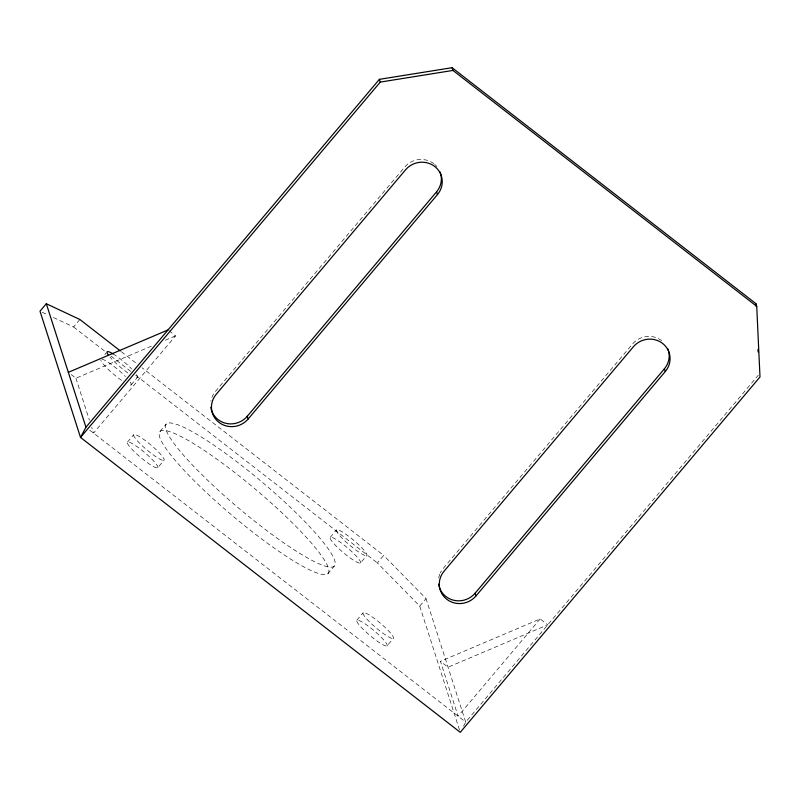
<?xml version="1.0" encoding="UTF-8"?>
<svg xmlns="http://www.w3.org/2000/svg" width="800" height="800" viewBox="0 0 800 800"><rect width="100%" height="100%" fill="white"/><g stroke="black" fill="none" stroke-linecap="round" stroke-linejoin="round"><path stroke-width="0.6" stroke-dasharray="4 3" d="M463.51 726.18L465.69 722.09L758.32 375.18M53.43 317.52L73.57 326.98L79.88 319.5M104.8 354.58L106.37 352.71M131.11 384.88L137.42 377.4M168.94 330.69L175.58 335.85L93.55 433.11L91.67 427.27M127.46 442.12L133.77 434.64M160 431.44L166.31 423.96M157.71 467.75A19.83 3.16 40.1 0 0 136.95 446.58A19.83 3.16 40.1 0 0 133.09 450.48A19.83 3.16 40.1 0 0 157.71 467.75L164.02 460.27A19.83 3.16 40.1 0 0 143.26 439.1A19.83 3.16 40.1 0 0 139.4 442.99A19.83 3.16 40.1 0 0 164.02 460.27M330.21 537.36L336.52 529.88M327.92 573.67A110.04 17.52 40.1 0 0 212.7 456.19A110.04 17.52 40.1 0 0 191.27 477.8A110.04 17.52 40.1 0 0 327.92 573.67L334.23 566.19A110.04 17.52 40.1 0 0 219.01 448.71A110.04 17.52 40.1 0 0 197.58 470.32A110.04 17.52 40.1 0 0 334.23 566.19M360.47 562.99A19.83 3.16 40.1 0 0 339.71 541.82A19.83 3.16 40.1 0 0 335.84 545.72A19.83 3.16 40.1 0 0 360.47 562.99L366.78 555.51A19.83 3.16 40.1 0 0 346.02 534.34A19.83 3.16 40.1 0 0 342.15 538.24A19.83 3.16 40.1 0 0 366.78 555.51M459.5 729.95L419.73 606.09L377.35 562.89L383.66 555.41L142.02 367.75M356.82 620.23L363.13 612.75M419.73 606.09L426.04 598.61L383.66 555.41M387.07 645.86A19.83 3.16 40.1 0 0 366.31 624.69A19.83 3.16 40.1 0 0 362.45 628.58A19.83 3.16 40.1 0 0 387.07 645.86L393.38 638.38A19.83 3.16 40.1 0 0 372.62 617.21A19.83 3.16 40.1 0 0 368.76 621.1A19.83 3.16 40.1 0 0 393.38 638.38M540.13 618.94L458.09 716.19L440.47 661.31L540.13 618.94L547.72 624.84L448.07 667.21L440.47 661.31M71.18 374.54L75.93 378.23L151.53 346.08M165.27 340.24L175.58 335.85M42.24 312.27L47.83 314.89M121.3 351.67L137.09 363.93M73.57 326.98L106.12 352.26M111.05 356.09L130.77 371.41M135.71 375.24L377.35 562.89M89.75 430.16L465.69 722.09L426.04 598.61M75.93 378.23L89.42 420.26M661.72 340.68A20.82 19.92 -17.8 0 0 632.52 344.01L443.21 568.44A20.82 19.92 -17.8 0 0 440.32 572.93M438.72 577.95A20.82 19.92 -17.8 0 1 439.89 573.89M433.88 163.75A20.82 19.92 -17.8 0 0 404.68 167.08L215.37 391.51A20.82 19.92 -17.8 0 0 210.88 401.02M434.69 164.42A20.82 19.92 -17.8 0 1 436.91 166.68M130.2 382.04A19.83 3.16 40.1 0 1 127.97 384.29M121.61 380.42A19.83 3.16 40.1 0 1 100.79 360.27M101.94 359.11A19.83 3.16 40.1 0 1 125.47 376.53M136.51 374.56A19.83 3.16 40.1 0 1 134.28 376.81M127.92 372.94A19.83 3.16 40.1 0 1 110.02 357.12M113.17 353.94A19.83 3.16 40.1 0 1 131.78 369.05"/><path stroke-width="1.2" d="M85.95 427.21L80.52 437.43L460.26 732.31L760 376.97L756.73 306.33L755.85 303.59L452.07 67.69L379.39 79.34L85.95 427.21L46.31 303.73L40 311.21L80.52 437.43L380.27 82.09L452.95 70.43L756.73 306.33M210.79 407.28A20.82 19.92 -17.8 0 0 225.69 423.28A20.82 19.92 -17.8 0 0 247.26 416.28L436.57 191.85A20.82 19.92 -17.8 0 0 440.08 172.05M248.14 419.02L437.46 194.59A20.82 19.92 -17.8 0 0 434.76 166.5A20.82 19.92 -17.8 0 0 405.56 169.82L216.25 394.25A20.82 19.92 -17.8 0 0 218.94 422.35A20.82 19.92 -17.8 0 0 248.14 419.02L247.26 416.28M439.7 588.24A20.82 19.92 -17.8 0 0 475.1 593.21L664.41 368.78A20.82 19.92 -17.8 0 0 667.92 348.98M475.98 595.95L665.3 371.52A20.82 19.92 -17.8 0 0 662.6 343.43A20.82 19.92 -17.8 0 0 633.4 346.75L444.09 571.18A20.82 19.92 -17.8 0 0 446.78 599.28A20.82 19.92 -17.8 0 0 475.98 595.95L475.1 593.21M68.33 372.33L167.99 329.96M46.31 303.73L79.88 319.5L120.32 350.9M664.41 368.78L665.3 371.52M452.07 67.69L452.95 70.43M436.57 191.85L437.46 194.59M379.39 79.34L380.27 82.09M755.85 303.59L755.97 306.07M757.97 349.44L758.09 351.92M439.36 587.26A20.82 19.92 -17.8 0 1 438.63 584.2M108.07 354.62A19.83 3.16 40.1 0 1 113.17 353.94"/></g></svg>
